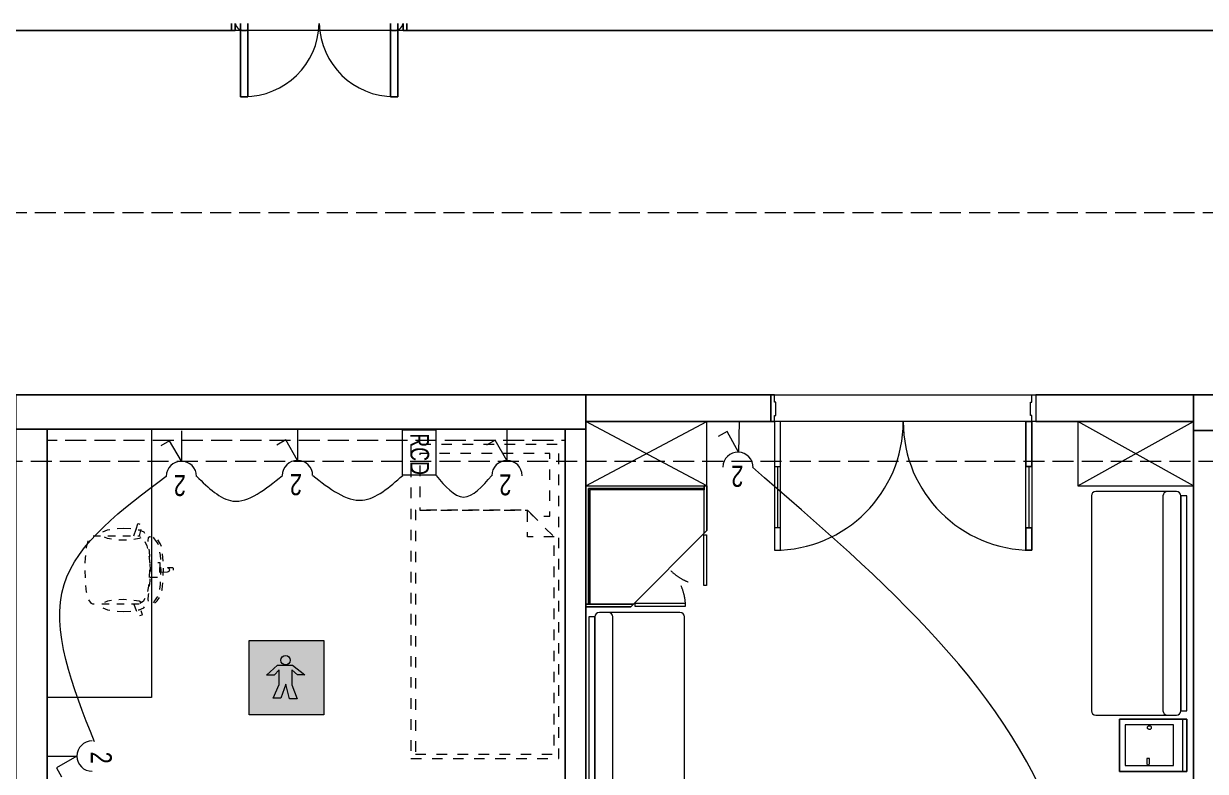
# Model space of a CAD drawing. Header units: millimetres. Extents: x 11356 to 46017, y -5218 to 16780.
# Drawn here: x 16562 to 24480, y 11769 to 16780 of the extents above; entities that cross this region are included whole.
import ezdxf

# ---------------------------------------------------------------- set-up
doc = ezdxf.new("R2010")
doc.units = ezdxf.units.MM
for name, pattern in [('IMPORT-Contour Line', [100, 50, -50]), ('IMPORT-Dashed', [282.222223, 141.111112, -141.111112]), ('IMPORT-Hidden Line', [195.611112, 141.111112, -54.5]), ('IMPORT-Small Dashed', [141.111111, 70.555556, -70.555556])]:
    doc.linetypes.add(name, pattern=pattern)
for name, color, linetype, lineweight in [('_Essential Power', 1, 'Continuous', 13), ('_Non Essential Power', 1, 'Continuous', 13), ('A-Des_ Columns', 7, 'Continuous', 13), ('A-Des_ Columns_Pen_No__183', 250, 'Continuous', 18), ('A-Des_ Columns_Pen_No__81', 251, 'Continuous', 18), ('A-Des_ Fittings General_Pen_No__81', 251, 'Continuous', 18), ('A-Des_ Fittings Joinery_Pen_No__81', 251, 'Continuous', 18), ('A-Des_ Furniture - Room Chairs _Pen_No__81', 251, 'Continuous', 18), ('A-Des_ Furniture_Pen_No__81', 251, 'Continuous', 18), ('A-Des_ Roofs_Pen_No__81', 251, 'Continuous', 18), ('A-Des_ Walls', 7, 'Continuous', 13), ('A-Des_ Walls_Pen_No__81', 251, 'Continuous', 18), ('ARCHICAD Doors_Pen_No__81', 251, 'Continuous', 18), ('L07 Enlarged Ground Proposed Plan 02_GFGF Enlarged Proposed Plan 02_dwg', 8, 'Continuous', 13), ('New_A-Des_ Zones_Pen_No__94', 250, 'Continuous', 18)]:
    doc.layers.add(name, color=color, linetype=linetype, lineweight=lineweight)
doc.styles.add('Arial Narrow', font='ARIALN.TTF', dxfattribs={"width": 0.9, "height": 125})

# ---------------------------------------------------------------- blocks, each defined once
blk = doc.blocks.new('L07 Enlarged Ground Proposed Plan 02_GFGF Enlarged Proposed Plan 02_dwg_Slab_1_1-12185895-NEW GROUND FLOOR LAYOUT - ELECTRICAL PROPOSED PLAN 02')
at = {"layer": 'A-Des_ Furniture_Pen_No__81', "color": 254, "flags": 128}
blk.add_lwpolyline([(16719.7, 12263.3), (16719.7, 13444.3), (16719.7, 13786.3), (16719.7, 14063.3), (16819.7, 14063.3), (17147.1, 14063.3), (17419.7, 14063.3), (17419.7, 12263.3)], close=True, dxfattribs=at)
blk = doc.blocks.new('L07 Enlarged Ground Proposed Plan 02_GFGF Enlarged Proposed Plan 02_dwg_CI Tools Door_2__1-12185907-NEW GROUND FLOOR LAYOUT - ELECTRICAL PROPOSED PLAN 02')
at = {"layer": 'ARCHICAD Doors_Pen_No__81', "color": 254}
for p, q in [((17955, 16733.3), (17955, 16780.4)), ((18015, 16780.4), (18015, 16290.8)), ((19070, 16780.4), (19070, 16290.8)), ((19130, 16733.3), (19130, 16780.4))]:
    blk.add_line(p, q, dxfattribs=at)
at = {"layer": 'ARCHICAD Doors_Pen_No__81', "color": 254, "flags": 128}
for points in [[(17980, 16780.4), (17980, 16733.3), (17955, 16733.3)], [(17955, 16780.4), (17955, 16733.3), (17980, 16733.3), (17980, 16780.4)], [(18015, 16290.8), (18065, 16290.8), (18065, 16780.4)], [(18065, 16780.4), (18065, 16290.8), (18015, 16290.8), (18015, 16780.4)], [(19070, 16290.8), (19020, 16290.8), (19020, 16780.4)], [(19020, 16780.4), (19020, 16290.8), (19070, 16290.8), (19070, 16780.4)], [(19105, 16780.4), (19105, 16733.3), (19130, 16733.3)], [(19130, 16780.4), (19130, 16733.3), (19105, 16733.3), (19105, 16780.4)]]:
    blk.add_lwpolyline(points, dxfattribs=at)
for points in [[(18015, 16780.4), (18015, 16740)], [(18065, 16780.4), (18065, 16740)], [(19020, 16780.4), (19020, 16740)], [(19070, 16780.4), (19070, 16740)]]:
    blk.add_lwpolyline(points, close=True, dxfattribs=at)
at = {"layer": 'ARCHICAD Doors_Pen_No__81', "color": 254}
for centre, radius, start, end in [((18040, 16793.3), 60, 192.92259, 270), ((18040, 16783.3), 50, 240, 300), ((18040, 16783.3), 50, 240, 300), ((18040, 16793.3), 502.5, 270, 358.51904), ((19045, 16793.3), 502.5, 181.48096, 270), ((19045, 16783.3), 50, 240, 300), ((19045, 16783.3), 50, 240, 300), ((19045, 16793.3), 60, 270, 347.07741)]:
    blk.add_arc(centre, radius, start, end, dxfattribs=at)
blk = doc.blocks.new('L07 Enlarged Ground Proposed Plan 02_GFGF Enlarged Proposed Plan 02_dwg_Wall_1_1-12185911-NEW GROUND FLOOR LAYOUT - ELECTRICAL PROPOSED PLAN 02')
at = {"layer": 'A-Des_ Walls', "color": 50, "flags": 128}
for points in [[(11355.8, 16733.3), (17955, 16733.3), (17955, 16780.4)], [(19130, 16780.4), (19130, 16733.3), (38942.7, 16733.3), (38942.7, 16780.4)]]:
    blk.add_lwpolyline(points, dxfattribs=at)
at = {"layer": 'A-Des_ Walls_Pen_No__81', "color": 254, "flags": 128}
for points in [[(11355.8, 16733.3), (17955, 16733.3), (17955, 16780.4)], [(27589.7, 16733.3), (19130, 16733.3), (19130, 16780.4)]]:
    blk.add_lwpolyline(points, dxfattribs=at)
blk.add_blockref('L07 Enlarged Ground Proposed Plan 02_GFGF Enlarged Proposed Plan 02_dwg_CI Tools Door_2__1-12185907-NEW GROUND FLOOR LAYOUT - ELECTRICAL PROPOSED PLAN 02', (0, 0))
blk = doc.blocks.new('L07 Enlarged Ground Proposed Plan 02_GFGF Enlarged Proposed Plan 02_dwg_Column_1_1-12185915-NEW GROUND FLOOR LAYOUT - ELECTRICAL PROPOSED PLAN 02')
at = {"layer": 'A-Des_ Columns', "color": 50, "flags": 128}
blk.add_lwpolyline([(21139.7, 14113.3), (20329.7, 14113.3), (20329.7, 13683.3), (21139.7, 13683.3)], close=True, dxfattribs=at)
at = {"layer": 'A-Des_ Columns_Pen_No__81', "color": 254, "flags": 128}
blk.add_lwpolyline([(21139.7, 14113.3), (20329.7, 14113.3), (20329.7, 13683.3), (21139.7, 13683.3)], close=True, dxfattribs=at)
blk = doc.blocks.new('L07 Enlarged Ground Proposed Plan 02_GFGF Enlarged Proposed Plan 02_dwg_Office Chair 06 24_8__1-12185925-NEW GROUND FLOOR LAYOUT - ELECTRICAL PROPOSED PLAN 02')
at = {"layer": 'A-Des_ Furniture_Pen_No__81', "color": 254, "linetype": 'IMPORT-Contour Line', "flags": 128}
for points in [[(17229.9, 13398.6), (17287, 13395.5), (17335.3, 13386.8), (17367.6, 13373.7), (17378.9, 13358.3), (17367.6, 13342.9), (17335.3, 13329.8), (17287, 13321.1), (17229.9, 13318.1), (17172.9, 13321.1), (17124.6, 13329.8), (17092.3, 13342.9), (17080.9, 13358.3), (17092.3, 13373.7), (17124.6, 13386.8), (17172.9, 13395.5)], [(17497, 13176.8), (17490.1, 13250), (17485.3, 13275.9), (17478, 13295.8), (17457.9, 13326.9), (17444.8, 13337.4), (17408.7, 13340.7), (17397.1, 13334), (17394.1, 13316.8), (17396.7, 13287.8), (17402.5, 13242.5), (17407.2, 13191.6), (17409.5, 13119.3), (17407.2, 13047), (17402.5, 12996.1), (17396.7, 12950.8), (17394.1, 12921.8), (17397.1, 12904.6), (17408.7, 12897.9), (17444.8, 12901.2), (17457.9, 12911.7), (17478, 12942.8), (17485.3, 12962.7), (17490.1, 12988.6), (17497, 13061.8), (17499.2, 13119.3)], [(17229.9, 12840), (17287, 12843.1), (17335.3, 12851.8), (17367.6, 12864.9), (17378.9, 12880.3), (17367.6, 12895.7), (17335.3, 12908.8), (17287, 12917.5), (17229.9, 12920.5), (17172.9, 12917.5), (17124.6, 12908.8), (17092.3, 12895.7), (17080.9, 12880.3), (17092.3, 12864.9), (17124.6, 12851.8), (17172.9, 12843.1)]]:
    blk.add_lwpolyline(points, close=True, dxfattribs=at)
for points in [[(17301.3, 13348.6), (17316.9, 13391.9), (17319.8, 13397.1), (17324.4, 13400.7), (17330, 13402.3), (17335.8, 13401.6), (17340.9, 13398.8), (17344.5, 13394.1), (17346.1, 13388.5), (17345.4, 13382.6)], [(17316.9, 13391.9), (17328.3, 13427.4), (17332.1, 13429.3), (17354.9, 13421.8), (17356.8, 13418), (17345.4, 13382.6), (17335.7, 13348.5), (17363.6, 13331.1), (17387.3, 13281.4), (17403.2, 13207), (17405.6, 13169.6), (17444.3, 13169.6), (17474.2, 13169.6), (17474.2, 13136.2), (17524.1, 13134.4), (17561, 13134.4), (17564, 13131.4), (17564, 13119.3), (17564, 13107.2), (17561, 13104.2), (17524.1, 13104.2), (17474.2, 13102.4), (17474.2, 13069), (17444.3, 13069), (17405.6, 13069), (17403.2, 13031.6), (17387.3, 12957.2), (17363.6, 12907.5), (17335.7, 12890.1), (17345.4, 12856), (17356.8, 12820.6), (17354.9, 12816.8), (17332.1, 12809.3), (17328.3, 12811.2), (17316.9, 12846.6)], [(17335.7, 12890.1), (17335.5, 12890), (17301.3, 12890), (17092.2, 12890), (17056.1, 12890), (17025, 12890), (17016.4, 12894.6), (16995.3, 12921.4), (16994.4, 12923.5), (16983.7, 12969.4), (16976.6, 13038.2), (16976.5, 13039.3), (16974, 13119.3), (16976.5, 13199.3), (16976.6, 13200.4), (16983.7, 13269.1), (16994.4, 13315.1), (16995.3, 13317.2), (17016.4, 13344), (17025, 13348.6), (17056.1, 13348.6), (17092.2, 13348.6), (17301.3, 13348.6), (17335.5, 13348.6), (17335.7, 13348.5)], [(17439.3, 13328.1), (17434.2, 13334.3), (17431.6, 13338.1)], [(17431.6, 12900.5), (17434.2, 12904.3), (17439.3, 12910.5), (17445.5, 12919.6), (17455.6, 12931.3), (17463.2, 12944.5), (17469.5, 12964.8), (17474.5, 12990.8), (17478.2, 13020.8), (17480.7, 13053.2), (17482.2, 13086.6), (17482.6, 13119.3), (17482.2, 13152), (17480.7, 13185.4), (17478.2, 13217.8), (17474.5, 13247.8), (17469.5, 13273.8), (17463.2, 13294.1), (17455.6, 13307.3), (17445.5, 13319), (17439.3, 13328.1)], [(17405.6, 13069), (17408.8, 13119.3), (17405.6, 13169.6)], [(17474.2, 13102.4), (17474.2, 13119.3), (17474.2, 13136.2)], [(17524.1, 13134.4), (17529.8, 13133.2), (17534.7, 13130), (17537.9, 13125.1), (17539.1, 13119.3), (17537.9, 13113.5), (17534.7, 13108.6), (17529.8, 13105.4), (17524.1, 13104.2)], [(17301.3, 12890), (17316.9, 12846.6), (17319.8, 12841.5), (17324.4, 12837.9), (17330, 12836.3), (17335.8, 12837), (17340.9, 12839.8), (17344.5, 12844.5), (17346.1, 12850.1), (17345.4, 12856)]]:
    blk.add_lwpolyline(points, dxfattribs=at)
blk = doc.blocks.new('L07 Enlarged Ground Proposed Plan 02_GFGF Enlarged Proposed Plan 02_dwg_Wall_25_1-12186026-NEW GROUND FLOOR LAYOUT - ELECTRICAL PROPOSED PLAN 02')
at = {"layer": 'A-Des_ Walls', "color": 50, "flags": 128}
blk.add_lwpolyline([(38739, 14293.3), (24399.7, 14293.3), (24399.7, 14053.3), (38739, 14053.3)], close=True, dxfattribs=at)
at = {"layer": 'A-Des_ Walls_Pen_No__81', "color": 254}
for p, q in [((27589.7, 14293.3), (24399.7, 14293.3)), ((24399.7, 14113.3), (24399.7, 14053.3))]:
    blk.add_line(p, q, dxfattribs=at)
blk = doc.blocks.new('L07 Enlarged Ground Proposed Plan 02_GFGF Enlarged Proposed Plan 02_dwg_Wall_31_1-12186035-NEW GROUND FLOOR LAYOUT - ELECTRICAL PROPOSED PLAN 02')
at = {"layer": 'A-Des_ Walls', "color": 50}
for p, q in [((20329.7, 12872.4), (20329.7, 12890.4)), ((20329.7, 10083.3), (20329.7, 12872.4))]:
    blk.add_line(p, q, dxfattribs=at)
at = {"layer": 'A-Des_ Walls', "color": 50, "flags": 128}
blk.add_lwpolyline([(20329.7, 12890.4), (20329.7, 14063.3), (20189.7, 14063.3), (20189.7, 10083.3), (20329.7, 10083.3)], dxfattribs=at)
for points in [[(20189.7, 9953.3), (20329.7, 9953.3), (20189.7, 10083.3)], [(20189.7, 10083.3), (20329.7, 9953.3), (20329.7, 10083.3)]]:
    blk.add_lwpolyline(points, close=True, dxfattribs=at)
at = {"layer": 'A-Des_ Walls_Pen_No__81', "color": 254}
for p, q in [((20189.7, 14063.3), (20189.7, 10083.3)), ((20329.7, 14063.3), (20329.7, 12890.4)), ((20329.7, 12890.4), (20329.7, 12872.4))]:
    blk.add_line(p, q, dxfattribs=at)
at = {"layer": 'A-Des_ Walls_Pen_No__81', "color": 254, "flags": 128}
blk.add_lwpolyline([(20329.7, 12872.4), (20329.7, 9953.3), (20189.7, 9953.3)], dxfattribs=at)
blk = doc.blocks.new('L07 Enlarged Ground Proposed Plan 02_GFGF Enlarged Proposed Plan 02_dwg_Wall_33_1-12186038-NEW GROUND FLOOR LAYOUT - ELECTRICAL PROPOSED PLAN 02')
at = {"layer": 'A-Des_ Walls', "color": 50, "flags": 128}
blk.add_lwpolyline([(16719.7, 10083.3), (16719.7, 14063.3), (16509.7, 14063.3), (16509.7, 10083.3)], close=True, dxfattribs=at)
at = {"layer": 'A-Des_ Walls_Pen_No__81', "color": 254}
for p, q in [((16509.7, 14063.3), (16509.7, 10083.3)), ((16719.7, 10083.3), (16719.7, 14063.3))]:
    blk.add_line(p, q, dxfattribs=at)
blk = doc.blocks.new('L07 Enlarged Ground Proposed Plan 02_GFGF Enlarged Proposed Plan 02_dwg_Wall_35_1-12186041-NEW GROUND FLOOR LAYOUT - ELECTRICAL PROPOSED PLAN 02')
at = {"layer": 'A-Des_ Walls', "color": 50, "flags": 128}
for points in [[(24539.7, 10093.3), (24399.7, 9953.3), (24539.7, 9953.3), (24539.7, 10093.3), (24539.7, 14053.3), (24399.7, 14053.3), (24399.7, 10093.3)], [(24399.7, 10093.3), (24399.7, 9953.3), (24539.7, 10093.3)]]:
    blk.add_lwpolyline(points, close=True, dxfattribs=at)
at = {"layer": 'A-Des_ Walls_Pen_No__81', "color": 254}
blk.add_line((24539.7, 10093.3), (24539.7, 14053.3), dxfattribs=at)
at = {"layer": 'A-Des_ Walls_Pen_No__81', "color": 254, "flags": 128}
blk.add_lwpolyline([(24399.7, 14053.3), (24399.7, 9953.3), (24539.7, 9953.3)], dxfattribs=at)
blk = doc.blocks.new('L07 Enlarged Ground Proposed Plan 02_GFGF Enlarged Proposed Plan 02_dwg_Wall_107_1-12186135-NEW GROUND FLOOR LAYOUT - ELECTRICAL PROPOSED PLAN 02')
at = {"layer": 'A-Des_ Walls', "color": 50, "flags": 128}
blk.add_lwpolyline([(20329.7, 14293.3), (16509.7, 14293.3), (16509.7, 14063.3), (20329.7, 14063.3)], close=True, dxfattribs=at)
at = {"layer": 'A-Des_ Walls_Pen_No__81', "color": 254}
for p, q in [((20329.7, 14293.3), (16509.7, 14293.3)), ((16509.7, 14118.3), (16509.7, 14063.3)), ((20329.7, 14063.3), (20329.7, 14113.3)), ((16719.7, 14063.3), (20189.7, 14063.3))]:
    blk.add_line(p, q, dxfattribs=at)
blk = doc.blocks.new('L07 Enlarged Ground Proposed Plan 02_GFGF Enlarged Proposed Plan 02_dwg_CI Tools Door_41__1-12186136-NEW GROUND FLOOR LAYOUT - ELECTRICAL PROPOSED PLAN 02')
at = {"layer": 'ARCHICAD Doors_Pen_No__81', "color": 254}
for p, q in [((21612.7, 13813.3), (21612.7, 13400.8)), ((23297.7, 13813.3), (23297.7, 13400.8))]:
    blk.add_line(p, q, dxfattribs=at)
at = {"layer": 'ARCHICAD Doors_Pen_No__81', "color": 254, "flags": 128}
for points in [[(21602.7, 14153.3), (21602.7, 14243.3), (21592.7, 14243.3), (21592.7, 14293.3), (21567.7, 14293.3), (21567.7, 14113.3), (21592.7, 14113.3), (21592.7, 14153.3), (21602.7, 14153.3), (21602.7, 14243.3), (21592.7, 14243.3), (21592.7, 14293.3), (21567.7, 14293.3), (21567.7, 14113.3), (21592.7, 14113.3), (21592.7, 14153.3)], [(23307.7, 14153.3), (23307.7, 14243.3), (23317.7, 14243.3), (23317.7, 14293.3), (23342.7, 14293.3), (23342.7, 14113.3), (23317.7, 14113.3), (23317.7, 14153.3), (23307.7, 14153.3), (23307.7, 14243.3), (23317.7, 14243.3), (23317.7, 14293.3), (23342.7, 14293.3), (23342.7, 14113.3), (23317.7, 14113.3), (23317.7, 14153.3)], [(21632.7, 13813.3), (21632.7, 14113.3), (21592.7, 14113.3), (21592.7, 13250.8), (21632.7, 13250.8), (21632.7, 14113.3), (21592.7, 14113.3), (21592.7, 13813.3), (21632.7, 13813.3), (21632.7, 14113.3), (21592.7, 14113.3), (21592.7, 13813.3)], [(23277.7, 13813.3), (23317.7, 13813.3), (23317.7, 14113.3), (23277.7, 14113.3), (23317.7, 14113.3), (23317.7, 13250.8), (23277.7, 13250.8), (23277.7, 14113.3), (23317.7, 14113.3), (23317.7, 13813.3), (23277.7, 13813.3), (23277.7, 14113.3)], [(21632.7, 13250.8), (21632.7, 13400.8), (21592.7, 13400.8), (21592.7, 13250.8), (21632.7, 13250.8), (21632.7, 13400.8), (21592.7, 13400.8), (21592.7, 13250.8)], [(23277.7, 13250.8), (23317.7, 13250.8), (23317.7, 13400.8), (23277.7, 13400.8), (23317.7, 13400.8), (23317.7, 13250.8), (23277.7, 13250.8), (23277.7, 13400.8)]]:
    blk.add_lwpolyline(points, close=True, dxfattribs=at)
at = {"layer": 'ARCHICAD Doors_Pen_No__81', "color": 254}
for centre, start, end in [((21592.7, 14113.3), 270, 0), ((23317.7, 14113.3), 180, 270)]:
    blk.add_arc(centre, 862.5, start, end, dxfattribs=at)
blk = doc.blocks.new('L07 Enlarged Ground Proposed Plan 02_GFGF Enlarged Proposed Plan 02_dwg_Wall_108_1-12186137-NEW GROUND FLOOR LAYOUT - ELECTRICAL PROPOSED PLAN 02')
at = {"layer": 'A-Des_ Walls', "color": 50, "flags": 128}
blk.add_lwpolyline([(20329.7, 14293.3), (20329.7, 14113.3), (21567.7, 14113.3), (21567.7, 14293.3)], close=True, dxfattribs=at)
blk.add_lwpolyline([(23342.7, 14293.3), (23342.7, 14113.3), (24399.7, 14113.3), (24399.7, 14293.3), (23342.7, 14293.3)], dxfattribs=at)
at = {"layer": 'A-Des_ Walls_Pen_No__81', "color": 254, "flags": 128}
for points in [[(20329.7, 14293.3), (21567.7, 14293.3), (21567.7, 14113.3), (20329.7, 14113.3)], [(24399.7, 14293.3), (23342.7, 14293.3), (23342.7, 14113.3), (24399.7, 14113.3)]]:
    blk.add_lwpolyline(points, dxfattribs=at)
blk.add_blockref('L07 Enlarged Ground Proposed Plan 02_GFGF Enlarged Proposed Plan 02_dwg_CI Tools Door_41__1-12186136-NEW GROUND FLOOR LAYOUT - ELECTRICAL PROPOSED PLAN 02', (0, 0))
blk = doc.blocks.new('L07 Enlarged Ground Proposed Plan 02_GFGF Enlarged Proposed Plan 02_dwg_Roof_1_1-12186170-NEW GROUND FLOOR LAYOUT - ELECTRICAL PROPOSED PLAN 02')
at = {"layer": 'A-Des_ Roofs_Pen_No__81', "color": 254, "linetype": 'IMPORT-Hidden Line', "flags": 128}
for points in [[(11355.8, 15514.2), (40119.7, 15514.2), (40119.7, 16780.4)], [(40119.7, 15514.2), (40119.7, 13845.1), (11355.8, 13845.1)]]:
    blk.add_lwpolyline(points, dxfattribs=at)
blk = doc.blocks.new('L07 Enlarged Ground Proposed Plan 02_GFGF Enlarged Proposed Plan 02_dwg_Hospital Bed 24_59__1-12186218-NEW GROUND FLOOR LAYOUT - ELECTRICAL PROPOSED PLAN 02')
at = {"layer": 'A-Des_ Furniture_Pen_No__81', "color": 254, "linetype": 'IMPORT-Small Dashed', "flags": 128}
for points in [[(19157.1, 11855), (20147.1, 11855), (20147.1, 13960), (19157.1, 13960)], [(19217.1, 13520), (19937.1, 13520), (19977.1, 13480), (20087.1, 13480), (20087.1, 13900), (19217.1, 13900)], [(19187.1, 11885), (20117.1, 11885), (20117.1, 13340), (19937.1, 13520), (19187.1, 13520)]]:
    blk.add_lwpolyline(points, close=True, dxfattribs=at)
blk.add_lwpolyline([(20117.1, 13340), (19937.1, 13340), (19937.1, 13520)], dxfattribs=at)
blk = doc.blocks.new('L07 Enlarged Ground Proposed Plan 02_GFGF Enlarged Proposed Plan 02_dwg_Sofa Bed Futon 24_68__1-12186227-NEW GROUND FLOOR LAYOUT - ELECTRICAL PROPOSED PLAN 02')
at = {"layer": 'A-Des_ Furniture - Room Chairs _Pen_No__81', "color": 254}
for p, q in [((24285.8, 13645), (23745.8, 13645)), ((23715.8, 13615), (23715.8, 12175)), ((24195.8, 13615), (24195.8, 12175)), ((23745.8, 12145), (24285.8, 12145))]:
    blk.add_line(p, q, dxfattribs=at)
at = {"layer": 'A-Des_ Furniture - Room Chairs _Pen_No__81', "color": 254, "flags": 128}
blk.add_lwpolyline([(24315.8, 12175), (24315.8, 13615), (24315.8, 12175), (24355.8, 12175), (24355.8, 13615), (24315.8, 13615)], dxfattribs=at)
at = {"layer": 'A-Des_ Furniture - Room Chairs _Pen_No__81', "color": 254}
for centre, start, end in [((23745.8, 13615), 90, 180), ((24225.8, 13615), 90, 180), ((24285.8, 13615), 0, 90), ((23745.8, 12175), 180, 270), ((24225.8, 12175), 180, 270), ((24285.8, 12175), 270, 0)]:
    blk.add_arc(centre, 30, start, end, dxfattribs=at)
blk = doc.blocks.new('L07 Enlarged Ground Proposed Plan 02_GFGF Enlarged Proposed Plan 02_dwg_Drinking Fountain Standing 24_70__1-12186229-NEW GROUND FLOOR LAYOUT - ELECTRICAL PROPOSED PLAN 02')
at = {"layer": 'A-Des_ Furniture_Pen_No__81', "color": 254}
blk.add_line((24329.3, 11769.2), (24329.3, 12119.2), dxfattribs=at)
at = {"layer": 'A-Des_ Furniture_Pen_No__81', "color": 254, "flags": 128}
for points in [[(24354.7, 11769.2), (23904.7, 11769.2), (23904.7, 12119.2), (24354.7, 12119.2), (23904.7, 12119.2), (23904.7, 11769.2), (24354.7, 11769.2), (24354.7, 12119.2)], [(24265.8, 11807.3), (24265.8, 12081.1), (23942.8, 12081.1), (23942.8, 11807.3)]]:
    blk.add_lwpolyline(points, close=True, dxfattribs=at)
blk.add_lwpolyline([(24104.3, 11820.4), (24104.3, 11854.6), (24088.2, 11854.6), (24088.2, 11820.4)], dxfattribs=at)
at = {"layer": 'A-Des_ Furniture_Pen_No__81', "color": 254}
blk.add_circle((24104.3, 12062), 12.7, dxfattribs=at)
blk.add_arc((24096.2, 11820.4), 8.08, 180, 0, dxfattribs=at)
blk = doc.blocks.new('L07 Enlarged Ground Proposed Plan 02_GFGF Enlarged Proposed Plan 02_dwg_Sofa Bed Futon 24_73__1-12186232-NEW GROUND FLOOR LAYOUT - ELECTRICAL PROPOSED PLAN 02')
at = {"layer": 'A-Des_ Furniture - Room Chairs _Pen_No__81', "color": 254}
for p, q in [((20959.7, 12834.3), (20419.7, 12834.3)), ((20509.7, 11714.3), (20509.7, 12804.3)), ((20989.7, 11714.3), (20989.7, 12804.3)), ((20419.7, 11684.3), (20959.7, 11684.3))]:
    blk.add_line(p, q, dxfattribs=at)
at = {"layer": 'A-Des_ Furniture - Room Chairs _Pen_No__81', "color": 254, "flags": 128}
blk.add_lwpolyline([(20389.7, 12804.3), (20389.7, 11714.3), (20389.7, 12804.3), (20349.7, 12804.3), (20349.7, 11714.3), (20389.7, 11714.3)], dxfattribs=at)
at = {"layer": 'A-Des_ Furniture - Room Chairs _Pen_No__81', "color": 254}
for centre, start, end in [((20419.7, 12804.3), 90, 180), ((20479.7, 12804.3), 0, 90), ((20959.7, 12804.3), 0, 90), ((20419.7, 11714.3), 180, 270), ((20479.7, 11714.3), 270, 0), ((20959.7, 11714.3), 270, 360)]:
    blk.add_arc(centre, 30, start, end, dxfattribs=at)
blk = doc.blocks.new('L07 Enlarged Ground Proposed Plan 02_GFGF Enlarged Proposed Plan 02_dwg_Wall_132_1-12186339-NEW GROUND FLOOR LAYOUT - ELECTRICAL PROPOSED PLAN 02')
at = {"layer": 'A-Des_ Fittings General_Pen_No__81', "color": 254, "linetype": 'IMPORT-Hidden Line', "flags": 128}
blk.add_lwpolyline([(16719.7, 14063.3), (16719.7, 13988.3), (20189.7, 13988.3), (20189.7, 14063.3)], close=True, dxfattribs=at)
blk = doc.blocks.new('L07 Enlarged Ground Proposed Plan 02_GFGF Enlarged Proposed Plan 02_dwg_Column_15_1-12186348-NEW GROUND FLOOR LAYOUT - ELECTRICAL PROPOSED PLAN 02')
at = {"layer": 'A-Des_ Columns', "color": 50, "flags": 128}
blk.add_lwpolyline([(24399.7, 14113.3), (23624.7, 14113.3), (23624.7, 13683.3), (24399.7, 13683.3)], close=True, dxfattribs=at)
at = {"layer": 'A-Des_ Columns_Pen_No__81', "color": 254, "flags": 128}
blk.add_lwpolyline([(24399.7, 14113.3), (23624.7, 14113.3), (23624.7, 13683.3), (24399.7, 13683.3)], close=True, dxfattribs=at)
blk = doc.blocks.new('L07 Enlarged Ground Proposed Plan 02_GFGF Enlarged Proposed Plan 02_dwg_Ci Cabinet Corner Angled_118__1-12186382-NEW GROUND FLOOR LAYOUT - ELECTRICAL PROPOSED PLAN 02')
at = {"layer": 'A-Des_ Fittings Joinery_Pen_No__81', "color": 254, "flags": 128}
for points in [[(20629.7, 12872.4), (20647.7, 12890.4), (21121.7, 13364.4), (21121.7, 13664.4), (20347.7, 13664.4), (20347.7, 12890.4), (20647.7, 12890.4)], [(21121.7, 13682.4), (21139.7, 13682.4), (21139.7, 13382.4), (21121.7, 13364.4), (21139.7, 13382.4), (21139.7, 13682.4), (21121.7, 13682.4), (21121.7, 13664.4)], [(21136.9, 13354.1), (21136.9, 13015.4), (21118.9, 13015.4), (21118.9, 13354.1)], [(20329.7, 12872.4), (20329.7, 12890.4), (20347.7, 12890.4), (20329.7, 12890.4), (20329.7, 12872.4), (20629.7, 12872.4)], [(20658, 12875.2), (20996.6, 12875.2), (20996.6, 12893.2), (20658, 12893.2)]]:
    blk.add_lwpolyline(points, close=True, dxfattribs=at)
for points in [[(21121.7, 13364.4), (21121.7, 13655.4), (21121.7, 13664.4), (21121.7, 13655.4), (20356.7, 13655.4), (20356.7, 12890.4), (20347.7, 12890.4)], [(20647.7, 12890.4), (20356.7, 12890.4), (20347.7, 12890.4), (20347.7, 13664.4), (21121.7, 13664.4)]]:
    blk.add_lwpolyline(points, dxfattribs=at)
at = {"layer": 'A-Des_ Fittings Joinery_Pen_No__81', "color": 254, "linetype": 'IMPORT-Dashed'}
for centre, start, end in [((20658, 12875.2), 0, 45), ((21136.9, 13354.1), 225, 270)]:
    blk.add_arc(centre, 338.6, start, end, dxfattribs=at)
blk = doc.blocks.new('L07 Enlarged Ground Proposed Plan 02_GFGF Enlarged Proposed Plan 02_dwg-12097911-NEW GROUND FLOOR LAYOUT - ELECTRICAL PROPOSED PLAN 02')
at = {"layer": 'A-Des_ Columns_Pen_No__183', "color": 253}
for p, q in [((20329.7, 13683.3), (21139.7, 14113.3)), ((21139.7, 13683.3), (20329.7, 14113.3)), ((23624.7, 13683.3), (24399.7, 14113.3)), ((24399.7, 13683.3), (23624.7, 14113.3))]:
    blk.add_line(p, q, dxfattribs=at)
at = {"layer": 'New_A-Des_ Zones_Pen_No__94', "color": 253}
for p, q in [((16719.7, 14063.3), (16719.7, 12263.3)), ((17419.7, 14063.3), (16719.7, 14063.3)), ((20329.7, 12890.4), (20329.7, 12872.4))]:
    blk.add_line(p, q, dxfattribs=at)
at = {"layer": 'New_A-Des_ Zones_Pen_No__94', "color": 253, "flags": 128}
for points in [[(11355.8, 14293.3), (16509.7, 14293.3), (20329.7, 14293.3), (24399.7, 14293.3), (27589.7, 14293.3), (27589.7, 16733.3), (11355.8, 16733.3)], [(18959.7, 8113.3), (20329.7, 8113.3), (24399.7, 8113.3), (24399.7, 9953.3), (24399.7, 14113.3), (20329.7, 14113.3), (20329.7, 12890.4)], [(16719.7, 12263.3), (16719.7, 10083.3), (20189.7, 10083.3), (20189.7, 14063.3), (17419.7, 14063.3)], [(20329.7, 12872.4), (20329.7, 9953.3), (18079.7, 9953.3)]]:
    blk.add_lwpolyline(points, dxfattribs=at)
for name in ['L07 Enlarged Ground Proposed Plan 02_GFGF Enlarged Proposed Plan 02_dwg_Wall_1_1-12185911-NEW GROUND FLOOR LAYOUT - ELECTRICAL PROPOSED PLAN 02', 'L07 Enlarged Ground Proposed Plan 02_GFGF Enlarged Proposed Plan 02_dwg_Roof_1_1-12186170-NEW GROUND FLOOR LAYOUT - ELECTRICAL PROPOSED PLAN 02', 'L07 Enlarged Ground Proposed Plan 02_GFGF Enlarged Proposed Plan 02_dwg_Wall_107_1-12186135-NEW GROUND FLOOR LAYOUT - ELECTRICAL PROPOSED PLAN 02', 'L07 Enlarged Ground Proposed Plan 02_GFGF Enlarged Proposed Plan 02_dwg_Wall_108_1-12186137-NEW GROUND FLOOR LAYOUT - ELECTRICAL PROPOSED PLAN 02', 'L07 Enlarged Ground Proposed Plan 02_GFGF Enlarged Proposed Plan 02_dwg_Wall_25_1-12186026-NEW GROUND FLOOR LAYOUT - ELECTRICAL PROPOSED PLAN 02', 'L07 Enlarged Ground Proposed Plan 02_GFGF Enlarged Proposed Plan 02_dwg_Column_1_1-12185915-NEW GROUND FLOOR LAYOUT - ELECTRICAL PROPOSED PLAN 02', 'L07 Enlarged Ground Proposed Plan 02_GFGF Enlarged Proposed Plan 02_dwg_Column_15_1-12186348-NEW GROUND FLOOR LAYOUT - ELECTRICAL PROPOSED PLAN 02', 'L07 Enlarged Ground Proposed Plan 02_GFGF Enlarged Proposed Plan 02_dwg_Wall_33_1-12186038-NEW GROUND FLOOR LAYOUT - ELECTRICAL PROPOSED PLAN 02', 'L07 Enlarged Ground Proposed Plan 02_GFGF Enlarged Proposed Plan 02_dwg_Slab_1_1-12185895-NEW GROUND FLOOR LAYOUT - ELECTRICAL PROPOSED PLAN 02', 'L07 Enlarged Ground Proposed Plan 02_GFGF Enlarged Proposed Plan 02_dwg_Wall_132_1-12186339-NEW GROUND FLOOR LAYOUT - ELECTRICAL PROPOSED PLAN 02', 'L07 Enlarged Ground Proposed Plan 02_GFGF Enlarged Proposed Plan 02_dwg_Wall_31_1-12186035-NEW GROUND FLOOR LAYOUT - ELECTRICAL PROPOSED PLAN 02', 'L07 Enlarged Ground Proposed Plan 02_GFGF Enlarged Proposed Plan 02_dwg_Wall_35_1-12186041-NEW GROUND FLOOR LAYOUT - ELECTRICAL PROPOSED PLAN 02', 'L07 Enlarged Ground Proposed Plan 02_GFGF Enlarged Proposed Plan 02_dwg_Hospital Bed 24_59__1-12186218-NEW GROUND FLOOR LAYOUT - ELECTRICAL PROPOSED PLAN 02', 'L07 Enlarged Ground Proposed Plan 02_GFGF Enlarged Proposed Plan 02_dwg_Ci Cabinet Corner Angled_118__1-12186382-NEW GROUND FLOOR LAYOUT - ELECTRICAL PROPOSED PLAN 02', 'L07 Enlarged Ground Proposed Plan 02_GFGF Enlarged Proposed Plan 02_dwg_Sofa Bed Futon 24_68__1-12186227-NEW GROUND FLOOR LAYOUT - ELECTRICAL PROPOSED PLAN 02', 'L07 Enlarged Ground Proposed Plan 02_GFGF Enlarged Proposed Plan 02_dwg_Office Chair 06 24_8__1-12185925-NEW GROUND FLOOR LAYOUT - ELECTRICAL PROPOSED PLAN 02', 'L07 Enlarged Ground Proposed Plan 02_GFGF Enlarged Proposed Plan 02_dwg_Sofa Bed Futon 24_73__1-12186232-NEW GROUND FLOOR LAYOUT - ELECTRICAL PROPOSED PLAN 02', 'L07 Enlarged Ground Proposed Plan 02_GFGF Enlarged Proposed Plan 02_dwg_Drinking Fountain Standing 24_70__1-12186229-NEW GROUND FLOOR LAYOUT - ELECTRICAL PROPOSED PLAN 02']:
    blk.add_blockref(name, (0, 0))
blk = doc.blocks.new('Body Protected')
at = {"layer": '_Non Essential Power'}
h = blk.add_hatch(color=255, dxfattribs=at)
h.dxf.hatch_style = 1
h.paths.add_polyline_path([(12592, -5845.3), (13092, -5845.3), (13092, -5346.8), (12592, -5346.8)])
h.paths.add_polyline_path([(12781.5, -5511.6), (12835.8, -5511.2, -0.414214), (12804.2, -5479.6, -1), (12867.4, -5479.6, -0.414214), (12835.8, -5511.2), (12881.5, -5511.6), (12965.2, -5577), (12915.2, -5577), (12878, -5543.6), (12878, -5643.6), (12912.8, -5737.4), (12862.8, -5737.4), (12837.5, -5640.6), (12803.3, -5734.6), (12753.3, -5734.6), (12793.5, -5643), (12793.5, -5543), (12759, -5579.2), (12709, -5579.2)], flags=16)
h.paths.add_polyline_path([(12867.4, -5479.6, 1), (12804.2, -5479.6, 1)], flags=0)
at = {"layer": '_Non Essential Power', "true_color": 0x139b48}
h = blk.add_hatch(color=114, dxfattribs=at)
h.dxf.hatch_style = 1
h.paths.add_polyline_path([(13092, -5346.8), (12592, -5346.8), (12592, -5845.3), (13092, -5845.3)])
h.paths.add_polyline_path([(12781.5, -5511.6), (12835.8, -5511.2, -0.414214), (12804.2, -5479.6, -1), (12867.4, -5479.6, -0.414214), (12835.8, -5511.2), (12881.5, -5511.6), (12965.2, -5577), (12915.2, -5577), (12878, -5543.6), (12878, -5643.6), (12912.8, -5737.4), (12862.8, -5737.4), (12837.5, -5640.6), (12803.3, -5734.6), (12753.3, -5734.6), (12793.5, -5643), (12793.5, -5543), (12759, -5579.2), (12709, -5579.2)], flags=16)
h.paths.add_polyline_path([(12878, -5543.6), (12915.2, -5577), (12965.2, -5577), (12881.5, -5511.6), (12781.5, -5511.6), (12709, -5579.2), (12759, -5579.2), (12793.5, -5543), (12793.5, -5643), (12753.3, -5734.6), (12803.3, -5734.6), (12837.5, -5640.6), (12862.8, -5737.4), (12912.8, -5737.4), (12878, -5643.6)], flags=0)
h = blk.add_hatch(color=114, dxfattribs=at)
h.dxf.hatch_style = 1
h.paths.add_polyline_path([(12793.5, -5643), (12753.3, -5734.6), (12803.3, -5734.6), (12837.5, -5640.6), (12862.8, -5737.4), (12912.8, -5737.4), (12878, -5643.6), (12878, -5543.6), (12915.2, -5577), (12965.2, -5577), (12881.5, -5511.6), (12781.5, -5511.6), (12709, -5579.2), (12759, -5579.2), (12793.5, -5543)])
h.paths.add_polyline_path([(12867.4, -5479.6, 1), (12804.2, -5479.6, 1)])
at = {"layer": '_Non Essential Power', "color": 255}
for p, q in [((12709, -5579.2), (12781.5, -5511.6)), ((12781.5, -5511.6), (12881.5, -5511.6)), ((12881.5, -5511.6), (12965.2, -5577)), ((12759, -5579.2), (12709, -5579.2)), ((12793.5, -5543), (12759, -5579.2)), ((12793.5, -5643), (12793.5, -5543)), ((12915.2, -5577), (12878, -5543.6)), ((12878, -5543.6), (12878, -5643.6)), ((12965.2, -5577), (12915.2, -5577)), ((12753.3, -5734.6), (12793.5, -5643)), ((12837.5, -5640.6), (12803.3, -5734.6)), ((12862.8, -5737.4), (12837.5, -5640.6)), ((12878, -5643.6), (12912.8, -5737.4)), ((12803.3, -5734.6), (12753.3, -5734.6)), ((12912.8, -5737.4), (12862.8, -5737.4))]:
    blk.add_line(p, q, dxfattribs=at)
blk.add_lwpolyline([(12592, -5346.8), (13092, -5346.8), (13092, -5845.3), (12592, -5845.3)], close=True, dxfattribs=at)
blk.add_circle((12835.8, -5479.6), 31.6, dxfattribs=at)

msp = doc.modelspace()

# ---------------------------------------------------------------- linework, layer by layer
at = {"layer": '_Essential Power', "color": 10, "lineweight": 18}
for p, q in [((21355.8, 14111.1), (21350.9, 13908)), ((17619.2, 14050.9), (17619.2, 13847.7)), ((18397, 14056.5), (18397, 13853.3)), ((19800.4, 14055.6), (19800.4, 13852.4)), ((21275.2, 14046.7), (21215.7, 14014.3)), ((21350.9, 13908), (21275.2, 14046.7)), ((17540.2, 13984.6), (17481.5, 13950.7)), ((17619.2, 13847.7), (17540.2, 13984.6)), ((18317.9, 13990.1), (18259.3, 13956.3)), ((18397, 13853.3), (18317.9, 13990.1)), ((19721.4, 13989.2), (19662.7, 13955.4)), ((19800.4, 13852.4), (19721.4, 13989.2)), ((16716.2, 11871.2), (16919.4, 11871.2)), ((16919.4, 11871.2), (16782.5, 11792.2)), ((16782.5, 11792.2), (16816.4, 11733.5))]:
    msp.add_line(p, q, dxfattribs=at)
at = {"layer": '_Essential Power'}
msp.add_lwpolyline([(19324.8, 14057.7), (19324.8, 13753.1), (19100, 13753.1), (19100, 14057.7)], close=True, dxfattribs=at)
at = {"layer": '_Essential Power', "color": 10, "lineweight": 18}
for centre, start, end in [((21348.5, 13806.4), 358.61471, 178.61471), ((17619.2, 13746.1), 0, 180), ((18397, 13751.7), 0, 180), ((19800.4, 13750.8), 0, 180), ((17021, 11871.2), 90, 270)]:
    msp.add_arc(centre, 101.6, start, end, dxfattribs=at)
at = {"layer": '_Essential Power'}
for points in [[(26437.2, 4984.3), (23856.1, 7678.2), (23515.1, 11295.9), (21444.4, 13807.3)], [(17721, 13746.4), (17963.1, 13580.9), (18295.7, 13752.3)], [(18498.7, 13752.3), (18831.6, 13586.8), (19101.7, 13752.8)], [(19325.2, 13752), (19509.1, 13607.8), (19699.1, 13752.4)]]:
    msp.add_spline(points, degree=3, dxfattribs=at)
at = {"layer": '_Non Essential Power'}
msp.add_spline([(17037.6, 11966), (16833.5, 13020.5), (17518.1, 13747.1)], degree=3, dxfattribs=at)

# ---------------------------------------------------------------- block references
msp.add_blockref('Body Protected', (5481, 17993.3), dxfattribs=at)
at = {"layer": 'L07 Enlarged Ground Proposed Plan 02_GFGF Enlarged Proposed Plan 02_dwg', "color": 253, "lineweight": 18}
msp.add_blockref('L07 Enlarged Ground Proposed Plan 02_GFGF Enlarged Proposed Plan 02_dwg-12097911-NEW GROUND FLOOR LAYOUT - ELECTRICAL PROPOSED PLAN 02', (0, 0), dxfattribs=at)

# ---------------------------------------------------------------- texts
at = {"layer": '_Essential Power', "color": 1, "attachment_point": 1, "style": 'Arial Narrow'}
for s, insert, char_height, width, rotation in [('RCD', (19278.8, 14034.5), 125, 155.127, 270), ('2', (21384.6, 13675.9), 141.1, 97.748, 180), ('2', (17649.2, 13614.4), 141.1, 97.748, 180), ('2', (18426.9, 13620), 141.1, 97.748, 180), ('2', (19830.3, 13619.1), 141.1, 97.748, 180), ('2', (17152.7, 11901.1), 141.1, 97.748, 270)]:
    msp.add_mtext(s, dxfattribs=dict(at, insert=insert, char_height=char_height, width=width, rotation=rotation))

doc.saveas('drawing.dxf')
